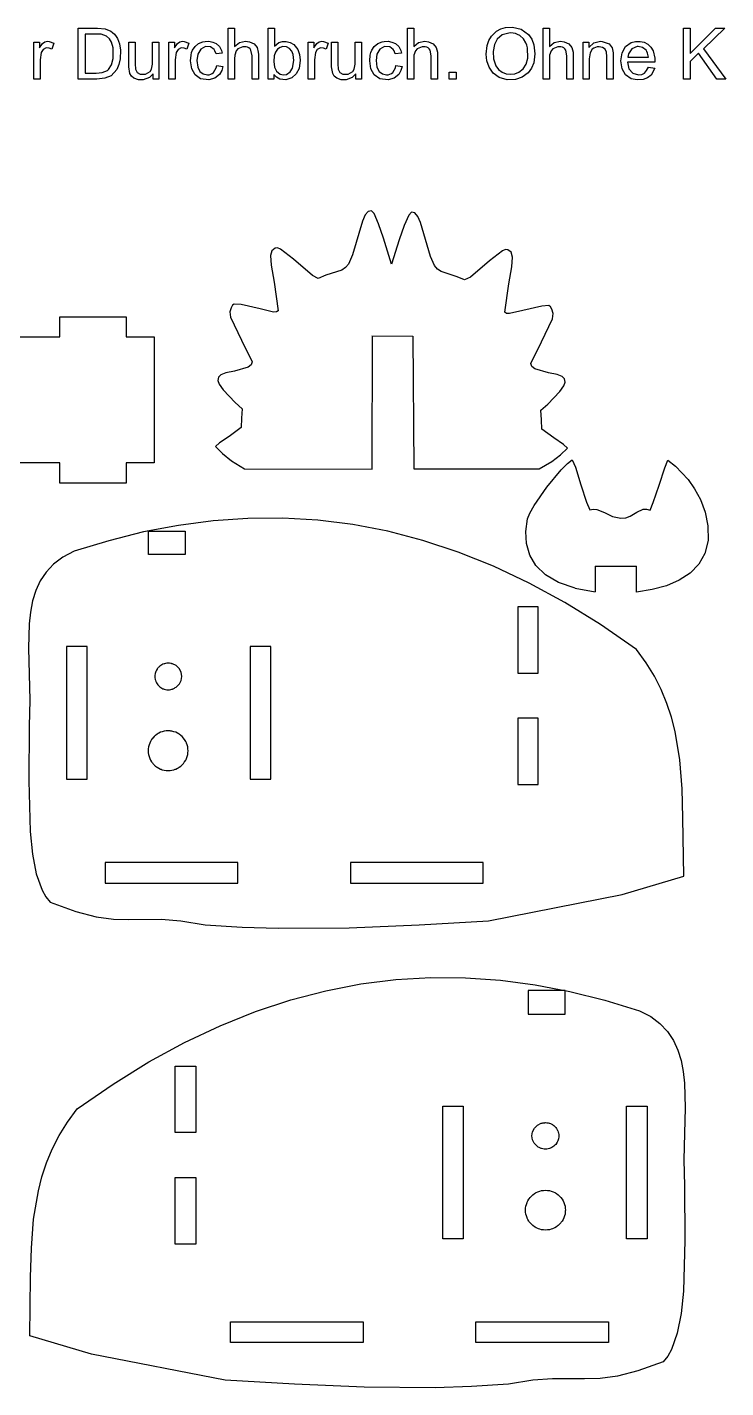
# Model space of a CAD drawing. Extents: x -193 to 193, y -107 to 107.
# Drawn here: x -22.7 to 79.2, y -92.9 to 105.7 of the extents above; entities that cross this region are included whole.
import ezdxf

# ---------------------------------------------------------------- set-up
doc = ezdxf.new("R2010")
doc.units = 0
doc.layers.add('MODELSKETCH_VISIBLE', color=7, linetype='CONTINUOUS')

msp = doc.modelspace()

# ---------------------------------------------------------------- linework, layer by layer
at = {"layer": 'MODELSKETCH_VISIBLE'}
for p, q in [((-15.25, 105.6), (-12.68, 105.6)), ((-15.25, 98.14), (-15.25, 105.6)), ((-12.68, 105.6), (-12.47, 105.59)), ((-12.47, 105.59), (-11.35, 105.49)), ((-11.35, 105.49), (-10.5, 105.13)), ((6.61, 105.6), (7.52, 105.6)), ((6.61, 98.14), (6.61, 105.6)), ((7.52, 105.6), (7.52, 102.92)), ((12.43, 98.14), (12.43, 105.6)), ((12.43, 105.6), (13.35, 105.6)), ((13.35, 105.6), (13.35, 102.93)), ((32.75, 105.6), (33.67, 105.6)), ((32.75, 98.14), (32.75, 105.6)), ((33.67, 105.6), (33.67, 102.92)), ((45.76, 105.14), (46.38, 105.47)), ((46.38, 105.47), (47.05, 105.66)), ((47.05, 105.66), (48.06, 105.72)), ((48.06, 105.72), (49.33, 105.41)), ((49.33, 105.41), (50.4, 104.64)), ((52.54, 105.6), (53.46, 105.6)), ((52.54, 98.14), (52.54, 105.6)), ((53.46, 105.6), (53.46, 102.92)), ((73.03, 105.6), (74.02, 105.6)), ((73.03, 98.14), (73.03, 105.6)), ((74.02, 105.6), (74.02, 101.9)), ((74.02, 101.9), (77.72, 105.6)), ((79.06, 105.6), (75.93, 102.57)), ((77.72, 105.6), (79.06, 105.6)), ((-21.73, 103.54), (-20.91, 103.54)), ((-21.73, 98.14), (-21.73, 103.54)), ((-20.91, 103.54), (-20.91, 102.72)), ((-20.91, 102.72), (-20.46, 103.36)), ((-20.46, 103.36), (-20.13, 103.59)), ((-20.13, 103.59), (-19.74, 103.66)), ((-19.74, 103.66), (-19.5, 103.64)), ((-19.5, 103.64), (-18.8, 103.37)), ((-18.8, 103.37), (-19.11, 102.52)), ((-14.26, 104.71), (-14.26, 99.02)), ((-12.48, 104.71), (-14.26, 104.71)), ((-11.94, 104.68), (-12.48, 104.71)), ((-11.16, 104.43), (-11.94, 104.68)), ((-10.72, 104.04), (-11.16, 104.43)), ((-10.4, 103.55), (-10.72, 104.04)), ((-10.5, 105.13), (-10.26, 104.95)), ((-10.16, 102.72), (-10.4, 103.55)), ((-10.26, 104.95), (-9.98, 104.69)), ((-9.98, 104.69), (-9.75, 104.38)), ((-9.75, 104.38), (-9.54, 104.05)), ((-9.54, 104.05), (-9.38, 103.68)), ((-9.38, 103.68), (-9.25, 103.28)), ((-9.25, 103.28), (-9.11, 102.39)), ((-7.89, 100.19), (-7.89, 103.54)), ((-7.89, 103.54), (-6.97, 103.54)), ((-6.97, 103.54), (-6.97, 100.37)), ((-4.43, 100.64), (-4.43, 103.54)), ((-4.43, 103.54), (-3.51, 103.54)), ((-3.51, 103.54), (-3.51, 98.14)), ((-2.05, 103.54), (-1.22, 103.54)), ((-2.05, 98.14), (-2.05, 103.54)), ((-1.22, 103.54), (-1.22, 102.72)), ((-1.22, 102.72), (-0.78, 103.36)), ((-0.78, 103.36), (-0.45, 103.59)), ((-0.45, 103.59), (-0.05, 103.66)), ((-0.05, 103.66), (0.18, 103.64)), ((0.18, 103.64), (0.89, 103.37)), ((0.89, 103.37), (0.57, 102.52)), ((1.77, 102.92), (2.29, 103.33)), ((2.29, 103.33), (2.91, 103.58)), ((2.91, 103.58), (3.24, 103.64)), ((3.24, 103.64), (3.8, 103.66)), ((3.8, 103.66), (4.36, 103.56)), ((4.36, 103.56), (4.88, 103.32)), ((4.88, 103.32), (5.34, 102.89)), ((7.52, 102.92), (8.25, 103.48)), ((8.25, 103.48), (9.14, 103.66)), ((9.14, 103.66), (9.7, 103.6)), ((9.7, 103.6), (10.39, 103.29)), ((10.39, 103.29), (10.82, 102.77)), ((13.35, 102.93), (14.01, 103.48)), ((14.01, 103.48), (14.53, 103.64)), ((14.53, 103.64), (15.08, 103.65)), ((15.08, 103.65), (15.66, 103.51)), ((15.66, 103.51), (16.18, 103.22)), ((18.26, 103.54), (19.09, 103.54)), ((18.26, 98.14), (18.26, 103.54)), ((19.09, 103.54), (19.09, 102.72)), ((19.09, 102.72), (19.53, 103.36)), ((19.53, 103.36), (19.86, 103.59)), ((19.86, 103.59), (20.26, 103.66)), ((20.26, 103.66), (20.49, 103.64)), ((20.49, 103.64), (21.2, 103.37)), ((21.2, 103.37), (20.88, 102.52)), ((21.69, 100.19), (21.69, 103.54)), ((21.69, 103.54), (22.61, 103.54)), ((22.61, 103.54), (22.61, 100.37)), ((25.15, 100.64), (25.15, 103.54)), ((25.15, 103.54), (26.07, 103.54)), ((26.07, 103.54), (26.07, 98.14)), ((27.91, 102.92), (28.44, 103.33)), ((28.44, 103.33), (29.05, 103.58)), ((29.05, 103.58), (29.38, 103.64)), ((29.38, 103.64), (29.94, 103.66)), ((29.94, 103.66), (30.5, 103.56)), ((30.5, 103.56), (31.02, 103.32)), ((31.02, 103.32), (31.48, 102.89)), ((33.67, 102.92), (34.39, 103.48)), ((34.39, 103.48), (35.28, 103.66)), ((35.28, 103.66), (35.84, 103.6)), ((35.84, 103.6), (36.53, 103.29)), ((36.53, 103.29), (36.96, 102.77)), ((44.37, 103.05), (44.62, 103.78)), ((44.62, 103.78), (45, 104.4)), ((45, 104.4), (45.76, 105.14)), ((45.83, 103.96), (45.44, 103.2)), ((46.6, 104.59), (45.83, 103.96)), ((47.55, 104.87), (46.6, 104.59)), ((47.81, 104.88), (47.55, 104.87)), ((48.17, 104.85), (47.81, 104.88)), ((48.51, 104.78), (48.17, 104.85)), ((48.83, 104.67), (48.51, 104.78)), ((49.14, 104.5), (48.83, 104.67)), ((49.67, 104.04), (49.14, 104.5)), ((50.04, 103.45), (49.67, 104.04)), ((50.17, 103.1), (50.04, 103.45)), ((50.4, 104.64), (50.88, 103.95)), ((50.88, 103.95), (51.19, 103.16)), ((53.46, 102.92), (54.18, 103.48)), ((54.18, 103.48), (55.07, 103.66)), ((55.07, 103.66), (55.63, 103.6)), ((55.63, 103.6), (56.32, 103.29)), ((56.32, 103.29), (56.75, 102.77)), ((58.37, 103.54), (59.2, 103.54)), ((58.37, 98.14), (58.37, 103.54)), ((59.2, 103.54), (59.2, 102.77)), ((59.2, 102.77), (59.93, 103.44)), ((59.93, 103.44), (60.92, 103.66)), ((60.92, 103.66), (61.16, 103.65)), ((61.16, 103.65), (62.17, 103.28)), ((62.17, 103.28), (62.6, 102.71)), ((64.58, 102.88), (65.41, 103.47)), ((65.41, 103.47), (66.03, 103.64)), ((66.03, 103.64), (66.68, 103.65)), ((66.69, 103.65), (67.29, 103.52)), ((67.29, 103.52), (67.84, 103.24)), ((-20.66, 102.03), (-20.82, 100.97)), ((-20.39, 102.47), (-20.66, 102.03)), ((-19.93, 102.71), (-20.39, 102.47)), ((-19.51, 102.68), (-19.93, 102.71)), ((-19.11, 102.52), (-19.51, 102.68)), ((-10.15, 101.14), (-10.16, 102.72)), ((-9.11, 102.39), (-9.14, 101.11)), ((-0.98, 102.03), (-1.13, 100.97)), ((-0.71, 102.47), (-0.98, 102.03)), ((-0.25, 102.71), (-0.71, 102.47)), ((0.18, 102.68), (-0.25, 102.71)), ((0.57, 102.52), (0.18, 102.68)), ((1.12, 100.82), (1.19, 101.64)), ((1.19, 101.64), (1.28, 102.01)), ((1.28, 102.01), (1.41, 102.35)), ((1.41, 102.35), (1.77, 102.92)), ((2.17, 101.77), (2.06, 100.84)), ((2.61, 102.53), (2.17, 101.77)), ((3.28, 102.88), (2.61, 102.53)), ((4.04, 102.84), (3.28, 102.88)), ((4.55, 102.48), (4.04, 102.84)), ((4.67, 102.29), (4.55, 102.48)), ((4.85, 101.82), (4.67, 102.29)), ((5.74, 101.95), (4.85, 101.82)), ((5.34, 102.89), (5.64, 102.34)), ((5.64, 102.34), (5.74, 101.95)), ((7.56, 101.66), (7.52, 101.09)), ((7.76, 102.26), (7.56, 101.66)), ((8.02, 102.55), (7.76, 102.26)), ((8.75, 102.86), (8.02, 102.55)), ((9.21, 102.85), (8.75, 102.86)), ((9.43, 102.8), (9.21, 102.85)), ((9.63, 102.7), (9.43, 102.8)), ((9.8, 102.56), (9.63, 102.7)), ((9.93, 102.38), (9.8, 102.56)), ((10.09, 101.56), (9.93, 102.38)), ((10.09, 98.14), (10.09, 101.56)), ((10.82, 102.77), (10.98, 102.1)), ((10.98, 102.1), (11.01, 101.75)), ((11.01, 101.75), (11.01, 98.14)), ((13.34, 101.55), (13.27, 100.71)), ((13.51, 102.07), (13.34, 101.55)), ((13.82, 102.51), (13.51, 102.07)), ((14.18, 102.77), (13.82, 102.51)), ((14.6, 102.9), (14.18, 102.77)), ((15.1, 102.86), (14.6, 102.9)), ((15.54, 102.63), (15.1, 102.86)), ((15.88, 102.24), (15.54, 102.63)), ((16.08, 101.76), (15.88, 102.24)), ((16.18, 100.84), (16.08, 101.76)), ((16.18, 103.22), (16.76, 102.49)), ((16.76, 102.49), (17.03, 101.73)), ((17.03, 101.73), (17.12, 100.92)), ((19.33, 102.03), (19.18, 100.97)), ((19.6, 102.47), (19.33, 102.03)), ((20.06, 102.71), (19.6, 102.47)), ((20.49, 102.68), (20.06, 102.71)), ((20.88, 102.52), (20.49, 102.68)), ((27.26, 100.82), (27.34, 101.64)), ((27.34, 101.64), (27.43, 102.01)), ((27.43, 102.01), (27.55, 102.35)), ((27.55, 102.35), (27.91, 102.92)), ((28.31, 101.77), (28.2, 100.84)), ((28.75, 102.53), (28.31, 101.77)), ((29.42, 102.88), (28.75, 102.53)), ((30.18, 102.84), (29.42, 102.88)), ((30.69, 102.48), (30.18, 102.84)), ((30.81, 102.29), (30.69, 102.48)), ((30.99, 101.82), (30.81, 102.29)), ((31.88, 101.95), (30.99, 101.82)), ((31.48, 102.89), (31.78, 102.34)), ((31.78, 102.34), (31.88, 101.95)), ((33.71, 101.66), (33.67, 101.09)), ((33.91, 102.26), (33.71, 101.66)), ((34.16, 102.55), (33.91, 102.26)), ((34.9, 102.86), (34.16, 102.55)), ((35.35, 102.85), (34.9, 102.86)), ((35.58, 102.8), (35.35, 102.85)), ((35.77, 102.7), (35.58, 102.8)), ((35.94, 102.56), (35.77, 102.7)), ((36.07, 102.38), (35.94, 102.56)), ((36.23, 101.56), (36.07, 102.38)), ((36.23, 98.14), (36.23, 101.56)), ((36.96, 102.77), (37.12, 102.1)), ((37.12, 102.1), (37.15, 101.56)), ((37.15, 101.56), (37.15, 98.14)), ((44.23, 101.77), (44.37, 103.05)), ((44.34, 100.82), (44.23, 101.77)), ((45.44, 103.2), (45.26, 102.16)), ((45.26, 102.16), (45.3, 101.12)), ((50.27, 102.71), (50.17, 103.1)), ((50.3, 101.18), (50.27, 102.71)), ((51.36, 101.85), (51.18, 100.53)), ((51.19, 103.16), (51.36, 101.85)), ((53.49, 101.66), (53.46, 101.09)), ((53.7, 102.26), (53.49, 101.66)), ((53.95, 102.55), (53.7, 102.26)), ((54.69, 102.86), (53.95, 102.55)), ((55.14, 102.85), (54.69, 102.86)), ((55.37, 102.8), (55.14, 102.85)), ((55.56, 102.7), (55.37, 102.8)), ((55.73, 102.56), (55.56, 102.7)), ((55.86, 102.38), (55.73, 102.56)), ((56.02, 101.56), (55.86, 102.38)), ((56.02, 98.14), (56.02, 101.56)), ((56.75, 102.77), (56.91, 102.1)), ((56.91, 102.1), (56.94, 101.56)), ((56.94, 101.56), (56.94, 98.14)), ((59.4, 101.96), (59.29, 101.09)), ((59.71, 102.5), (59.4, 101.96)), ((59.94, 102.66), (59.71, 102.5)), ((60.18, 102.78), (59.94, 102.66)), ((60.44, 102.85), (60.18, 102.78)), ((60.72, 102.87), (60.44, 102.85)), ((61.22, 102.78), (60.72, 102.87)), ((61.59, 102.51), (61.22, 102.78)), ((61.79, 102.1), (61.59, 102.51)), ((61.85, 101.42), (61.79, 102.1)), ((61.85, 98.14), (61.85, 101.42)), ((62.6, 102.71), (62.75, 102)), ((62.75, 102), (62.76, 101.46)), ((62.76, 101.46), (62.76, 98.14)), ((63.9, 100.79), (64.07, 102)), ((64.07, 102), (64.58, 102.88)), ((64.99, 101.85), (64.9, 101.36)), ((64.9, 101.36), (67.91, 101.36)), ((65.47, 102.57), (64.99, 101.85)), ((66.28, 102.9), (65.47, 102.57)), ((66.43, 102.91), (66.28, 102.9)), ((67.06, 102.78), (66.43, 102.91)), ((67.57, 102.38), (67.06, 102.78)), ((67.7, 102.19), (67.57, 102.38)), ((67.8, 101.95), (67.7, 102.19)), ((67.91, 101.36), (67.8, 101.95)), ((67.84, 103.24), (68.28, 102.82)), ((68.28, 102.82), (68.61, 102.29)), ((68.61, 102.29), (68.87, 101.18)), ((75.24, 101.91), (74.02, 100.72)), ((77.89, 98.14), (75.24, 101.91)), ((75.93, 102.57), (79.19, 98.14)), ((-20.82, 100.97), (-20.82, 98.14)), ((-11.75, 99.1), (-10.98, 99.42)), ((-10.98, 99.42), (-10.85, 99.54)), ((-10.85, 99.54), (-10.41, 100.21)), ((-9.65, 99.54), (-10.47, 98.64)), ((-10.41, 100.21), (-10.15, 101.14)), ((-9.32, 100.3), (-9.65, 99.54)), ((-9.14, 101.11), (-9.32, 100.3)), ((-7.89, 99.92), (-7.89, 100.19)), ((-7.72, 98.97), (-7.89, 99.92)), ((-6.97, 100.37), (-6.92, 99.58)), ((-6.92, 99.58), (-6.68, 99.12)), ((-4.78, 99.26), (-4.58, 99.59)), ((-4.58, 99.59), (-4.44, 100.32)), ((-4.44, 100.32), (-4.43, 100.64)), ((-1.13, 100.97), (-1.13, 98.14)), ((1.29, 99.62), (1.12, 100.82)), ((1.77, 98.77), (1.29, 99.62)), ((2.06, 100.84), (2.17, 99.91)), ((2.17, 99.91), (2.48, 99.26)), ((4.47, 99.1), (4.86, 99.8)), ((4.86, 99.8), (4.93, 100.12)), ((4.93, 100.12), (5.82, 100)), ((5.66, 99.39), (5.35, 98.83)), ((5.82, 100), (5.66, 99.39)), ((7.52, 101.09), (7.52, 98.14)), ((13.27, 100.71), (13.38, 99.88)), ((13.38, 99.88), (13.67, 99.28)), ((15.67, 99.2), (16.01, 99.75)), ((16.01, 99.75), (16.18, 100.84)), ((16.95, 99.69), (16.54, 98.9)), ((17.12, 100.92), (16.95, 99.69)), ((19.18, 100.97), (19.18, 98.14)), ((21.69, 99.92), (21.69, 100.19)), ((21.86, 98.97), (21.69, 99.92)), ((22.61, 100.37), (22.66, 99.58)), ((22.66, 99.58), (22.9, 99.12)), ((24.8, 99.26), (25, 99.59)), ((25, 99.59), (25.14, 100.32)), ((25.14, 100.32), (25.15, 100.64)), ((27.43, 99.62), (27.26, 100.82)), ((27.92, 98.77), (27.43, 99.62)), ((28.2, 100.84), (28.31, 99.91)), ((28.31, 99.91), (28.62, 99.26)), ((30.61, 99.1), (31, 99.8)), ((31, 99.8), (31.07, 100.12)), ((31.07, 100.12), (31.97, 100)), ((31.8, 99.39), (31.49, 98.83)), ((31.97, 100), (31.8, 99.39)), ((33.67, 101.09), (33.67, 98.14)), ((44.66, 99.91), (44.34, 100.82)), ((45.27, 99.03), (44.66, 99.91)), ((45.3, 101.12), (45.66, 100.06)), ((45.66, 100.06), (46.06, 99.55)), ((46.06, 99.55), (46.57, 99.16)), ((49.03, 99.16), (49.64, 99.66)), ((49.64, 99.66), (50.06, 100.32)), ((50.06, 100.32), (50.3, 101.18)), ((50.86, 99.74), (50.35, 99.04)), ((51.18, 100.53), (50.86, 99.74)), ((53.46, 101.09), (53.46, 98.14)), ((59.29, 101.09), (59.29, 98.14)), ((64.07, 99.62), (63.9, 100.79)), ((64.58, 98.76), (64.07, 99.62)), ((68.87, 100.61), (64.85, 100.61)), ((64.85, 100.61), (65.07, 99.66)), ((65.07, 99.66), (65.64, 99)), ((67.34, 99.03), (67.65, 99.38)), ((67.65, 99.38), (67.9, 99.88)), ((67.9, 99.88), (68.85, 99.76)), ((68.85, 99.76), (68.3, 98.73)), ((68.87, 101.18), (68.87, 100.61)), ((74.02, 100.72), (74.02, 98.14)), ((-20.82, 98.14), (-21.73, 98.14)), ((-12.56, 98.14), (-15.25, 98.14)), ((-14.26, 99.02), (-12.67, 99.02)), ((-12.67, 99.02), (-11.75, 99.1)), ((-11.36, 98.27), (-12.56, 98.14)), ((-10.47, 98.64), (-11.36, 98.27)), ((-7.49, 98.58), (-7.72, 98.97)), ((-7.13, 98.3), (-7.49, 98.58)), ((-6.48, 98.06), (-7.13, 98.3)), ((-6.68, 99.12), (-6.24, 98.86)), ((-5.78, 98.03), (-6.48, 98.06)), ((-6.24, 98.86), (-5.45, 98.86)), ((-4.87, 98.37), (-5.78, 98.03)), ((-5.45, 98.86), (-4.78, 99.26)), ((-4.33, 98.93), (-4.87, 98.37)), ((-4.33, 98.14), (-4.33, 98.93)), ((-3.51, 98.14), (-4.33, 98.14)), ((-1.13, 98.14), (-2.05, 98.14)), ((2.58, 98.2), (1.77, 98.77)), ((2.48, 99.26), (2.97, 98.89)), ((3.79, 98.02), (2.58, 98.2)), ((2.97, 98.89), (3.57, 98.77)), ((3.57, 98.77), (3.83, 98.79)), ((4.66, 98.26), (3.79, 98.02)), ((3.83, 98.79), (4.06, 98.85)), ((4.06, 98.85), (4.28, 98.96)), ((4.28, 98.96), (4.47, 99.1)), ((5.35, 98.83), (4.66, 98.26)), ((7.52, 98.14), (6.61, 98.14)), ((11.01, 98.14), (10.09, 98.14)), ((13.28, 98.14), (12.43, 98.14)), ((13.65, 98.41), (13.28, 98.82)), ((13.28, 98.82), (13.28, 98.14)), ((14.13, 98.13), (13.65, 98.41)), ((13.67, 99.28), (14.2, 98.87)), ((15.02, 98.03), (14.13, 98.13)), ((14.2, 98.87), (14.67, 98.77)), ((14.67, 98.77), (15.14, 98.84)), ((15.88, 98.31), (15.02, 98.03)), ((15.14, 98.84), (15.67, 99.2)), ((16.54, 98.9), (15.88, 98.31)), ((19.18, 98.14), (18.26, 98.14)), ((22.09, 98.58), (21.86, 98.97)), ((22.45, 98.3), (22.09, 98.58)), ((23.1, 98.06), (22.45, 98.3)), ((22.9, 99.12), (23.34, 98.86)), ((23.8, 98.03), (23.1, 98.06)), ((23.34, 98.86), (24.13, 98.86)), ((24.71, 98.37), (23.8, 98.03)), ((24.13, 98.86), (24.8, 99.26)), ((25.25, 98.93), (24.71, 98.37)), ((25.25, 98.14), (25.25, 98.93)), ((26.07, 98.14), (25.25, 98.14)), ((28.72, 98.2), (27.92, 98.77)), ((28.62, 99.26), (29.11, 98.89)), ((29.94, 98.02), (28.72, 98.2)), ((29.11, 98.89), (29.71, 98.77)), ((29.71, 98.77), (29.97, 98.79)), ((30.8, 98.26), (29.94, 98.02)), ((29.97, 98.79), (30.21, 98.85)), ((30.21, 98.85), (30.42, 98.96)), ((30.42, 98.96), (30.61, 99.1)), ((31.49, 98.83), (30.8, 98.26)), ((33.67, 98.14), (32.75, 98.14)), ((37.15, 98.14), (36.23, 98.14)), ((38.84, 99.18), (39.89, 99.18)), ((38.84, 98.14), (38.84, 99.18)), ((39.89, 98.14), (38.84, 98.14)), ((39.89, 99.18), (39.89, 98.14)), ((46.13, 98.4), (45.27, 99.03)), ((47.29, 98.04), (46.13, 98.4)), ((46.57, 99.16), (47.16, 98.93)), ((47.16, 98.93), (47.79, 98.85)), ((48.51, 98.08), (47.29, 98.04)), ((47.79, 98.85), (48.43, 98.93)), ((48.43, 98.93), (49.03, 99.16)), ((49.5, 98.42), (48.51, 98.08)), ((50.35, 99.04), (49.5, 98.42)), ((53.46, 98.14), (52.54, 98.14)), ((56.94, 98.14), (56.02, 98.14)), ((59.29, 98.14), (58.37, 98.14)), ((62.76, 98.14), (61.85, 98.14)), ((65.41, 98.2), (64.58, 98.76)), ((66.26, 98.02), (65.41, 98.2)), ((65.64, 99), (66.48, 98.77)), ((67.13, 98.08), (66.26, 98.02)), ((66.48, 98.77), (66.95, 98.84)), ((66.95, 98.84), (67.34, 99.03)), ((67.76, 98.31), (67.13, 98.08)), ((68.3, 98.73), (67.76, 98.31)), ((74.02, 98.14), (73.03, 98.14)), ((79.19, 98.14), (77.89, 98.14)), ((26.57, 78.31), (26.19, 77.43)), ((27.02, 78.84), (26.57, 78.31)), ((27.5, 78.94), (27.02, 78.84)), ((27.92, 78.52), (27.5, 78.94)), ((28.56, 77.02), (27.92, 78.52)), ((32.94, 78.29), (32.3, 76.79)), ((33.36, 78.71), (32.94, 78.29)), ((33.84, 78.61), (33.36, 78.71)), ((34.29, 78.08), (33.84, 78.61)), ((34.67, 77.2), (34.29, 78.08)), ((26.19, 77.43), (24.73, 72.5)), ((29.29, 74.91), (28.56, 77.02)), ((32.3, 76.79), (31.57, 74.7)), ((36.13, 72.26), (34.67, 77.2)), ((13.79, 73.52), (13.47, 73.47)), ((14.25, 73.33), (13.79, 73.52)), ((30.43, 71.13), (29.29, 74.91)), ((31.57, 74.7), (30.43, 71.13)), ((12.96, 73.1), (12.77, 72.4)), ((12.77, 72.4), (12.89, 70.98)), ((13.47, 73.47), (12.96, 73.1)), ((16.14, 71.87), (14.25, 73.33)), ((18.91, 69.48), (16.14, 71.87)), ((24.73, 72.5), (24.14, 71.15)), ((36.72, 70.92), (36.13, 72.26)), ((44.72, 71.64), (41.95, 69.24)), ((46.61, 73.1), (44.72, 71.64)), ((47.07, 73.29), (46.61, 73.1)), ((47.39, 73.24), (47.07, 73.29)), ((47.9, 72.87), (47.39, 73.24)), ((48.09, 72.16), (47.9, 72.87)), ((47.97, 70.75), (48.09, 72.16)), ((12.89, 70.98), (13.3, 68.49)), ((20.85, 69.52), (19.76, 69.06)), ((23.2, 70.28), (20.85, 69.52)), ((23.73, 70.65), (23.2, 70.28)), ((24.14, 71.15), (23.73, 70.65)), ((37.13, 70.41), (36.72, 70.92)), ((37.66, 70.05), (37.13, 70.41)), ((40.01, 69.29), (37.66, 70.05)), ((47.56, 68.26), (47.97, 70.75)), ((13.3, 68.49), (13.88, 64.34)), ((19.76, 69.06), (18.91, 69.48)), ((41.1, 68.83), (40.01, 69.29)), ((41.95, 69.24), (41.1, 68.83)), ((46.98, 64.11), (47.56, 68.26)), ((7.04, 64.78), (6.84, 64.16)), ((6.84, 64.16), (6.95, 63.38)), ((7.24, 65.14), (7.04, 64.78)), ((7.47, 65.31), (7.24, 65.14)), ((8.49, 65.26), (7.47, 65.31)), ((11.29, 64.6), (8.49, 65.26)), ((13.21, 64.14), (11.29, 64.6)), ((13.67, 64.16), (13.21, 64.14)), ((13.88, 64.34), (13.67, 64.16)), ((47.19, 63.93), (46.98, 64.11)), ((47.65, 63.91), (47.19, 63.93)), ((49.57, 64.37), (47.65, 63.91)), ((52.37, 65.02), (49.57, 64.37)), ((53.39, 65.08), (52.37, 65.02)), ((53.62, 64.9), (53.39, 65.08)), ((53.82, 64.55), (53.62, 64.9)), ((54.02, 63.92), (53.82, 64.55)), ((53.91, 63.14), (54.02, 63.92)), ((-17.95, 63.46), (-8.27, 63.46)), ((-17.95, 60.51), (-17.95, 63.46)), ((-8.27, 63.46), (-8.27, 60.51)), ((6.95, 63.38), (8.54, 60.02)), ((52.32, 59.79), (53.91, 63.14)), ((-24.53, 60.51), (-17.95, 60.51)), ((-8.27, 60.51), (-4.2, 60.51)), ((-4.2, 60.51), (-4.2, 42.12)), ((8.54, 60.02), (10.09, 56.87)), ((27.56, 60.67), (33.56, 60.62)), ((27.63, 41.22), (27.65, 60.67)), ((33.56, 60.62), (33.67, 41.28)), ((50.77, 56.64), (52.32, 59.79)), ((9.54, 56.09), (7.51, 55.53)), ((9.96, 56.44), (9.54, 56.09)), ((10.09, 56.87), (9.96, 56.44)), ((50.9, 56.2), (50.77, 56.64)), ((51.32, 55.86), (50.9, 56.2)), ((53.35, 55.29), (51.32, 55.86)), ((5.18, 54.63), (5.09, 54.13)), ((5.09, 54.13), (5.31, 53.6)), ((5.54, 54.99), (5.18, 54.63)), ((6.27, 55.26), (5.54, 54.99)), ((7.51, 55.53), (6.27, 55.26)), ((54.59, 55.03), (53.35, 55.29)), ((55.32, 54.75), (54.59, 55.03)), ((55.68, 54.4), (55.32, 54.75)), ((55.55, 53.37), (55.77, 53.9)), ((55.77, 53.9), (55.68, 54.4)), ((5.31, 53.6), (5.89, 52.79)), ((5.89, 52.79), (7.65, 50.92)), ((53.22, 50.69), (54.97, 52.55)), ((54.97, 52.55), (55.55, 53.37)), ((7.65, 50.92), (8.63, 50.04)), ((8.63, 50.04), (8.57, 48.66)), ((52.23, 49.81), (53.22, 50.69)), ((52.29, 48.43), (52.23, 49.81)), ((8.57, 48.66), (8.52, 47.28)), ((52.34, 47.05), (52.29, 48.43)), ((6.75, 46), (5.35, 45.05)), ((8.52, 47.28), (6.75, 46)), ((54.11, 45.77), (52.34, 47.05)), ((55.51, 44.82), (54.11, 45.77)), ((5.35, 45.05), (4.76, 44.52)), ((4.76, 44.52), (5.76, 43.49)), ((55.11, 43.29), (56.1, 44.29)), ((56.1, 44.29), (55.51, 44.82)), ((-17.95, 42.12), (-24.53, 42.12)), ((-17.95, 39.17), (-17.95, 42.12)), ((-8.27, 42.12), (-8.27, 39.17)), ((-4.2, 42.12), (-8.27, 42.12)), ((5.76, 43.49), (7.07, 42.45)), ((7.07, 42.45), (8.99, 41.26)), ((51.95, 41.26), (53.83, 42.33)), ((53.83, 42.33), (55.11, 43.29)), ((55.17, 41.11), (56.09, 42.04)), ((56.09, 42.04), (56.81, 42.59)), ((56.81, 42.59), (57.27, 41.49)), ((70.31, 41.42), (70.76, 42.53)), ((70.76, 42.53), (71.88, 41.65)), ((8.99, 41.26), (27.63, 41.22)), ((33.67, 41.28), (51.95, 41.26)), ((53.09, 38.59), (55.17, 41.11)), ((57.27, 41.49), (58.07, 38.94)), ((69.46, 38.88), (70.31, 41.42)), ((71.88, 41.65), (73.7, 39.69)), ((-8.27, 39.17), (-17.95, 39.17)), ((51.23, 35.92), (53.09, 38.59)), ((58.07, 38.94), (58.88, 36.38)), ((68.61, 36.34), (69.46, 38.88)), ((73.7, 39.69), (74.65, 38.34)), ((74.65, 38.34), (75.51, 36.76)), ((50.6, 34.8), (51.23, 35.92)), ((58.88, 36.38), (59.35, 35.26)), ((68.15, 35.23), (68.61, 36.34)), ((75.51, 36.76), (76.19, 34.95)), ((9.5, 34.03), (4.43, 33.67)), ((14.59, 34.06), (9.5, 34.03)), ((19.68, 33.76), (14.59, 34.06)), ((24.78, 33.13), (19.68, 33.76)), ((50.03, 32.13), (50.27, 33.97)), ((50.27, 33.97), (50.6, 34.8)), ((59.35, 35.26), (59.85, 35.38)), ((59.85, 35.38), (60.37, 35.33)), ((60.37, 35.33), (61.49, 34.88)), ((61.49, 34.88), (62.68, 34.32)), ((62.68, 34.32), (63.9, 34.05)), ((63.9, 34.05), (64.62, 34.13)), ((64.62, 34.13), (65.24, 34.34)), ((65.24, 34.34), (66.23, 34.92)), ((66.23, 34.92), (67.13, 35.36)), ((67.13, 35.36), (67.61, 35.39)), ((67.61, 35.39), (68.15, 35.23)), ((76.19, 34.95), (76.6, 32.94)), ((-5.72, 32.04), (-10.79, 30.77)), ((-0.65, 33.01), (-5.72, 32.04)), ((-5.02, 28.74), (-5.02, 32.18)), ((-5.02, 32.18), (0.35, 32.18)), ((4.43, 33.67), (-0.65, 33.01)), ((0.35, 32.18), (0.35, 28.74)), ((29.89, 32.15), (24.78, 33.13)), ((35.01, 30.81), (29.89, 32.15)), ((50.12, 30.35), (50.03, 32.13)), ((76.6, 32.94), (76.6, 32.94)), ((76.6, 32.94), (76.62, 30.78)), ((-10.79, 30.77), (-15.86, 29.22)), ((40.16, 29.11), (35.01, 30.81)), ((50.6, 28.67), (50.12, 30.35)), ((76.62, 30.78), (76.16, 28.91)), ((-17.5, 28.37), (-18.86, 27.36)), ((-15.86, 29.22), (-17.5, 28.37)), ((0.35, 28.74), (-5.02, 28.74)), ((45.32, 27.04), (40.16, 29.11)), ((51.51, 27.14), (50.6, 28.67)), ((76.16, 28.91), (75.27, 27.33)), ((-19.95, 26.2), (-20.81, 24.9)), ((-18.86, 27.36), (-19.95, 26.2)), ((50.5, 24.59), (45.32, 27.04)), ((52.88, 25.8), (51.51, 27.14)), ((60.16, 27.04), (66.16, 27.05)), ((60.16, 27.04), (60.16, 23.32)), ((66.19, 23.28), (66.16, 27.05)), ((74, 26.03), (72.4, 24.99)), ((75.27, 27.33), (74, 26.03)), ((-20.81, 24.9), (-21.46, 23.49)), ((55.7, 21.76), (50.5, 24.59)), ((54.77, 24.68), (52.88, 25.8)), ((57.22, 23.83), (54.77, 24.68)), ((57.22, 23.83), (60.16, 23.32)), ((70.54, 24.19), (68.45, 23.63)), ((72.4, 24.99), (70.54, 24.19)), ((-21.93, 21.97), (-22.25, 20.35)), ((-21.46, 23.49), (-21.93, 21.97)), ((68.45, 23.63), (66.19, 23.28)), ((-22.25, 20.35), (-22.43, 18.65)), ((48.84, 21.12), (48.84, 11.43)), ((51.84, 21.12), (48.84, 21.12)), ((51.84, 11.43), (51.84, 21.12)), ((60.93, 18.52), (55.7, 21.76)), ((-22.43, 18.65), (-22.52, 15.06)), ((66.18, 14.88), (60.93, 18.52)), ((-22.52, 15.06), (-22.41, 11.29)), ((-16.96, 15.31), (-16.96, -4.05)), ((-13.96, 15.31), (-16.96, 15.31)), ((-13.96, -4.05), (-13.96, 15.31)), ((9.84, 15.31), (9.84, 9.03)), ((12.84, 15.31), (9.84, 15.31)), ((12.84, -4.05), (12.84, 15.31)), ((67.59, 12.96), (66.18, 14.88)), ((-3.77, 12.03), (-3.86, 11.87)), ((-3.75, 12.05), (-3.77, 12.03)), ((-3.65, 12.18), (-3.75, 12.05)), ((-3.6, 12.24), (-3.65, 12.18)), ((-3.52, 12.32), (-3.6, 12.24)), ((-3.38, 12.45), (-3.52, 12.32)), ((-3.23, 12.56), (-3.38, 12.45)), ((-3.17, 12.6), (-3.23, 12.56)), ((-3.07, 12.66), (-3.17, 12.6)), ((-2.9, 12.74), (-3.07, 12.66)), ((-2.72, 12.81), (-2.9, 12.74)), ((-2.67, 12.82), (-2.72, 12.81)), ((-2.53, 12.85), (-2.67, 12.82)), ((-2.34, 12.88), (-2.53, 12.85)), ((-2.15, 12.89), (-2.34, 12.88)), ((-2.14, 12.89), (-2.15, 12.89)), ((-2.11, 12.9), (-2.14, 12.89)), ((-2.14, 12.89), (-2.14, 12.89)), ((-2.07, 12.89), (-2.11, 12.9)), ((-2.04, 12.88), (-2.07, 12.89)), ((-1.96, 12.88), (-2.04, 12.88)), ((-1.78, 12.85), (-1.96, 12.88)), ((-1.77, 12.85), (-1.78, 12.85)), ((-1.67, 12.83), (-1.77, 12.85)), ((-1.63, 12.82), (-1.67, 12.83)), ((-1.55, 12.81), (-1.63, 12.82)), ((-1.51, 12.8), (-1.55, 12.81)), ((-0.97, 12.53), (-1.51, 12.8)), ((-0.54, 12.1), (-0.97, 12.53)), ((-0.26, 11.56), (-0.54, 12.1)), ((68.79, 11.01), (67.59, 12.96)), ((-22.41, 11.29), (-22.31, 7.47)), ((-4.08, 11.14), (-4.09, 10.95)), ((-4.09, 10.95), (-4.08, 10.76)), ((-4.05, 11.33), (-4.08, 11.14)), ((-4.08, 10.76), (-4.05, 10.57)), ((-4.04, 11.38), (-4.05, 11.33)), ((-4.05, 10.57), (-4.04, 10.52)), ((-4.01, 11.51), (-4.04, 11.38)), ((-4.04, 10.52), (-4.01, 10.39)), ((-3.94, 11.69), (-4.01, 11.51)), ((-4.01, 10.39), (-3.94, 10.21)), ((-3.91, 11.76), (-3.94, 11.69)), ((-3.94, 10.21), (-3.86, 10.04)), ((-3.86, 11.87), (-3.91, 11.76)), ((-3.86, 10.04), (-3.77, 9.88)), ((-0.51, 9.87), (-0.26, 10.36)), ((-0.17, 10.96), (-0.26, 11.56)), ((-0.26, 10.36), (-0.17, 10.96)), ((48.84, 11.43), (51.84, 11.43)), ((69.79, 9.03), (68.79, 11.01)), ((-3.77, 9.88), (-3.76, 9.87)), ((-3.76, 9.87), (-3.75, 9.86)), ((-3.75, 9.86), (-3.65, 9.72)), ((-3.65, 9.72), (-3.52, 9.58)), ((-3.52, 9.58), (-3.41, 9.48)), ((-3.41, 9.48), (-3.38, 9.45)), ((-3.38, 9.45), (-3.23, 9.34)), ((-3.23, 9.34), (-3.07, 9.24)), ((-3.07, 9.24), (-2.9, 9.16)), ((-2.9, 9.16), (-2.83, 9.14)), ((-2.83, 9.14), (-2.72, 9.1)), ((-2.72, 9.1), (-2.53, 9.05)), ((-2.53, 9.05), (-2.35, 9.02)), ((-2.35, 9.02), (-2.34, 9.02)), ((-2.34, 9.02), (-2.15, 9.01)), ((-2.15, 9.01), (-1.96, 9.02)), ((-1.96, 9.02), (-1.78, 9.05)), ((-1.96, 9.02), (-1.96, 9.02)), ((-1.78, 9.05), (-1.77, 9.05)), ((-1.77, 9.05), (-1.59, 9.1)), ((-1.59, 9.1), (-1.55, 9.11)), ((-1.55, 9.11), (-1.51, 9.12)), ((-1.51, 9.12), (-1.45, 9.15)), ((-1.51, 9.12), (-1.51, 9.12)), ((-1.51, 9.12), (-1.51, 9.12)), ((-1.45, 9.15), (-1.41, 9.16)), ((-1.41, 9.16), (-1.24, 9.24)), ((-1.24, 9.24), (-1.11, 9.32)), ((-1.11, 9.32), (-0.97, 9.39)), ((-0.97, 9.39), (-0.54, 9.82)), ((-0.54, 9.82), (-0.51, 9.87)), ((9.84, 9.03), (9.84, -2.6)), ((70.62, 7.03), (69.79, 9.03)), ((-22.31, 7.47), (-22.44, 3.68)), ((71.29, 4.99), (70.62, 7.03)), ((48.84, 4.86), (48.84, -4.82)), ((51.84, 4.86), (48.84, 4.86)), ((51.84, -4.82), (51.84, 4.86)), ((71.81, 2.94), (71.29, 4.99)), ((-22.44, 3.68), (-22.46, -4.27)), ((-4.21, 2.17), (-4.4, 1.96)), ((-4.04, 2.32), (-4.21, 2.17)), ((-4, 2.36), (-4.04, 2.32)), ((-3.77, 2.53), (-4, 2.36)), ((-3.75, 2.54), (-3.77, 2.53)), ((-3.6, 2.63), (-3.75, 2.54)), ((-3.52, 2.68), (-3.6, 2.63)), ((-3.27, 2.8), (-3.52, 2.68)), ((-3, 2.89), (-3.27, 2.8)), ((-2.72, 2.96), (-3, 2.89)), ((-2.44, 3), (-2.72, 2.96)), ((-2.15, 3.02), (-2.44, 3)), ((-1.87, 3), (-2.15, 3.02)), ((-1.77, 2.99), (-1.87, 3)), ((-1.59, 2.96), (-1.77, 2.99)), ((-1.31, 2.89), (-1.59, 2.96)), ((-1.04, 2.8), (-1.31, 2.89)), ((-0.78, 2.68), (-1.04, 2.8)), ((-0.71, 2.63), (-0.78, 2.68)), ((-0.54, 2.53), (-0.71, 2.63)), ((-0.31, 2.36), (-0.54, 2.53)), ((-0.1, 2.17), (-0.31, 2.36)), ((0.09, 1.96), (-0.1, 2.17)), ((72.51, -1.21), (71.81, 2.94)), ((-5.05, 0.4), (-5.06, 0.11)), ((-5.06, 0.11), (-5.05, -0.04)), ((-5, 0.68), (-5.05, 0.4)), ((-4.93, 0.96), (-5, 0.68)), ((-4.84, 1.22), (-4.93, 0.96)), ((-4.72, 1.48), (-4.84, 1.22)), ((-4.57, 1.73), (-4.72, 1.48)), ((-4.72, 1.48), (-4.72, 1.48)), ((-4.41, 1.94), (-4.57, 1.73)), ((-4.4, 1.96), (-4.41, 1.94)), ((0.1, 1.94), (0.09, 1.96)), ((0.21, 1.8), (0.1, 1.94)), ((0.23, 1.77), (0.21, 1.8)), ((0.26, 1.73), (0.23, 1.77)), ((0.41, 1.48), (0.26, 1.73)), ((0.51, 1.27), (0.41, 1.48)), ((0.53, 1.22), (0.51, 1.27)), ((0.63, 0.96), (0.53, 1.22)), ((0.7, 0.68), (0.63, 0.96)), ((0.74, 0.4), (0.7, 0.68)), ((0.75, 0.11), (0.74, 0.4)), ((0.74, -0.17), (0.75, 0.11)), ((-5.05, -0.04), (-5.05, -0.17)), ((-5.05, -0.17), (-5, -0.45)), ((-5, -0.45), (-4.93, -0.73)), ((-4.93, -0.73), (-4.84, -1)), ((-4.84, -1), (-4.72, -1.25)), ((-4.72, -1.25), (-4.72, -1.26)), ((-4.72, -1.26), (-4.57, -1.5)), ((-4.57, -1.5), (-4.45, -1.66)), ((-4.45, -1.66), (-4.4, -1.73)), ((-4.4, -1.73), (-4.21, -1.94)), ((-4.21, -1.94), (-4.12, -2.02)), ((-0.19, -2.02), (-0.1, -1.94)), ((-0.1, -1.94), (0.04, -1.79)), ((0.04, -1.79), (0.09, -1.73)), ((0.09, -1.73), (0.21, -1.57)), ((0.21, -1.57), (0.26, -1.5)), ((0.26, -1.5), (0.41, -1.26)), ((0.41, -1.26), (0.51, -1.05)), ((0.51, -1.05), (0.53, -1)), ((0.53, -1), (0.63, -0.73)), ((0.63, -0.73), (0.7, -0.45)), ((0.7, -0.45), (0.74, -0.17)), ((72.84, -5.43), (72.51, -1.21)), ((-4.12, -2.02), (-4.04, -2.09)), ((-4.04, -2.09), (-4, -2.13)), ((-4, -2.13), (-3.85, -2.24)), ((-3.85, -2.24), (-3.77, -2.3)), ((-3.77, -2.3), (-3.75, -2.31)), ((-3.75, -2.31), (-3.52, -2.45)), ((-3.52, -2.45), (-3.27, -2.57)), ((-3.27, -2.57), (-3.19, -2.6)), ((-3.19, -2.6), (-3, -2.67)), ((-3, -2.67), (-2.72, -2.74)), ((-2.72, -2.74), (-2.44, -2.78)), ((-2.44, -2.78), (-2.15, -2.79)), ((-2.15, -2.79), (-1.87, -2.78)), ((-1.87, -2.78), (-1.59, -2.74)), ((-1.59, -2.74), (-1.31, -2.67)), ((-1.31, -2.67), (-1.11, -2.6)), ((-1.11, -2.6), (-1.04, -2.57)), ((-1.04, -2.57), (-0.78, -2.45)), ((-0.78, -2.45), (-0.65, -2.37)), ((-0.65, -2.37), (-0.54, -2.3)), ((-0.54, -2.3), (-0.31, -2.13)), ((-0.31, -2.13), (-0.19, -2.02)), ((9.84, -2.6), (9.84, -2.79)), ((9.84, -2.79), (9.84, -4.05)), ((-22.46, -4.27), (-22.27, -11.69)), ((-16.96, -4.05), (-13.96, -4.05)), ((9.84, -4.05), (12.84, -4.05)), ((48.84, -4.82), (51.84, -4.82)), ((72.95, -9.68), (72.84, -5.43)), ((73.06, -18.21), (72.95, -9.68)), ((-22.27, -11.69), (-21.94, -14.97)), ((-21.94, -14.97), (-21.38, -17.85)), ((-21.38, -17.85), (-20.53, -20.22)), ((-11.35, -16.21), (-11.35, -19.21)), ((8.01, -16.21), (-11.35, -16.21)), ((8.01, -19.21), (8.01, -16.21)), ((24.46, -16.21), (24.46, -19.21)), ((43.82, -16.21), (24.46, -16.21)), ((43.82, -19.21), (43.82, -16.21)), ((-11.35, -19.21), (8.01, -19.21)), ((24.46, -19.21), (43.82, -19.21)), ((64.08, -20.88), (73.06, -18.21)), ((-20.53, -20.22), (-19.98, -21.2)), ((-19.98, -21.2), (-19.34, -22.01)), ((44.57, -24.71), (64.08, -20.88)), ((-19.34, -22.01), (-15.63, -23.35)), ((-15.63, -23.35), (-12.64, -24.11)), ((-12.64, -24.11), (-10.12, -24.45)), ((-10.12, -24.45), (-7.86, -24.52)), ((-7.86, -24.52), (-3.18, -24.49)), ((-3.18, -24.49), (-0.29, -24.7)), ((-0.29, -24.7), (3.26, -25.28)), ((3.26, -25.28), (8.64, -25.64)), ((8.64, -25.64), (13.92, -25.81)), ((13.92, -25.81), (24.28, -25.73)), ((24.28, -25.73), (34.45, -25.28)), ((34.45, -25.28), (44.57, -24.71)), ((25.97, -33.93), (31.07, -33.3)), ((31.07, -33.3), (36.16, -33)), ((36.16, -33), (41.24, -33.03)), ((41.24, -33.03), (46.32, -33.39)), ((46.32, -33.39), (51.39, -34.05)), ((15.73, -36.25), (20.85, -34.91)), ((20.85, -34.91), (25.97, -33.93)), ((55.77, -34.88), (50.39, -34.88)), ((50.39, -34.88), (50.39, -38.32)), ((51.39, -34.05), (56.46, -35.02)), ((55.77, -38.32), (55.77, -34.88)), ((56.46, -35.02), (61.53, -36.29)), ((10.58, -37.95), (15.73, -36.25)), ((61.53, -36.29), (66.6, -37.84)), ((5.42, -40.02), (10.58, -37.95)), ((50.39, -38.32), (55.77, -38.32)), ((66.6, -37.84), (68.24, -38.69)), ((68.24, -38.69), (69.6, -39.71)), ((69.6, -39.71), (70.69, -40.87)), ((0.24, -42.47), (5.42, -40.02)), ((70.69, -40.87), (71.55, -42.16)), ((-4.96, -45.31), (0.24, -42.47)), ((71.55, -42.16), (72.2, -43.57)), ((72.2, -43.57), (72.67, -45.1)), ((-10.19, -48.54), (-4.96, -45.31)), ((72.67, -45.1), (72.99, -46.71)), ((-1.1, -55.63), (-1.1, -45.95)), ((-1.1, -45.95), (1.9, -45.95)), ((1.9, -45.95), (1.9, -55.63)), ((72.99, -46.71), (73.17, -48.41)), ((-15.44, -52.18), (-10.19, -48.54)), ((73.17, -48.41), (73.26, -52.01)), ((-16.85, -54.1), (-15.44, -52.18)), ((37.9, -71.11), (37.9, -51.75)), ((37.9, -51.75), (40.9, -51.75)), ((40.9, -51.75), (40.9, -58.04)), ((64.71, -71.11), (64.71, -51.75)), ((64.71, -51.75), (67.71, -51.75)), ((67.71, -51.75), (67.71, -71.11)), ((73.26, -52.01), (73.15, -55.77)), ((-18.05, -56.05), (-16.85, -54.1)), ((50.91, -56.1), (51.01, -55.5)), ((51.01, -55.5), (51.28, -54.96)), ((51.28, -54.96), (51.71, -54.54)), ((51.71, -54.54), (52.25, -54.26)), ((52.25, -54.26), (52.29, -54.25)), ((52.29, -54.25), (52.37, -54.24)), ((52.37, -54.24), (52.41, -54.24)), ((52.41, -54.24), (52.51, -54.21)), ((52.51, -54.21), (52.52, -54.21)), ((52.52, -54.21), (52.71, -54.18)), ((52.71, -54.18), (52.78, -54.18)), ((52.78, -54.18), (52.82, -54.17)), ((52.82, -54.17), (52.85, -54.17)), ((52.85, -54.17), (52.88, -54.17)), ((52.88, -54.17), (52.9, -54.17)), ((52.88, -54.17), (52.88, -54.17)), ((52.9, -54.17), (53.09, -54.18)), ((53.09, -54.18), (53.27, -54.21)), ((53.27, -54.21), (53.41, -54.24)), ((53.41, -54.24), (53.46, -54.26)), ((53.46, -54.26), (53.64, -54.32)), ((53.64, -54.32), (53.81, -54.4)), ((53.81, -54.4), (53.91, -54.46)), ((53.91, -54.46), (53.97, -54.5)), ((53.97, -54.5), (54.12, -54.61)), ((54.12, -54.61), (54.27, -54.74)), ((54.27, -54.74), (54.34, -54.82)), ((54.34, -54.82), (54.39, -54.88)), ((54.39, -54.88), (54.49, -55.02)), ((54.49, -55.02), (54.51, -55.03)), ((54.51, -55.03), (54.6, -55.2)), ((54.6, -55.2), (54.66, -55.31)), ((54.66, -55.31), (54.69, -55.37)), ((54.69, -55.37), (54.75, -55.55)), ((54.75, -55.55), (54.78, -55.68)), ((-19.05, -58.03), (-18.05, -56.05)), ((1.9, -55.63), (-1.1, -55.63)), ((51.01, -56.7), (50.91, -56.1)), ((51.25, -57.19), (51.01, -56.7)), ((51.28, -57.24), (51.25, -57.19)), ((51.71, -57.67), (51.28, -57.24)), ((54.15, -57.58), (54.12, -57.61)), ((54.27, -57.48), (54.15, -57.58)), ((54.39, -57.34), (54.27, -57.48)), ((54.49, -57.2), (54.39, -57.34)), ((54.5, -57.19), (54.49, -57.2)), ((54.51, -57.19), (54.5, -57.19)), ((54.6, -57.02), (54.51, -57.19)), ((54.69, -56.85), (54.6, -57.02)), ((54.75, -56.67), (54.69, -56.85)), ((54.78, -56.54), (54.75, -56.67)), ((54.78, -55.68), (54.8, -55.73)), ((54.8, -56.49), (54.78, -56.54)), ((54.8, -55.73), (54.82, -55.92)), ((54.82, -56.3), (54.8, -56.49)), ((54.82, -55.92), (54.83, -56.11)), ((54.83, -56.11), (54.82, -56.3)), ((73.15, -55.77), (73.06, -59.6)), ((-19.88, -60.04), (-19.05, -58.03)), ((40.9, -58.04), (40.9, -69.66)), ((51.85, -57.74), (51.71, -57.67)), ((51.98, -57.82), (51.85, -57.74)), ((52.15, -57.9), (51.98, -57.82)), ((52.19, -57.91), (52.15, -57.9)), ((52.25, -57.94), (52.19, -57.91)), ((52.25, -57.94), (52.25, -57.94)), ((52.25, -57.94), (52.25, -57.94)), ((52.29, -57.95), (52.25, -57.94)), ((52.33, -57.96), (52.29, -57.95)), ((52.51, -58.01), (52.33, -57.96)), ((52.52, -58.01), (52.51, -58.01)), ((52.7, -58.04), (52.52, -58.01)), ((52.71, -58.04), (52.7, -58.04)), ((52.9, -58.05), (52.71, -58.04)), ((53.09, -58.04), (52.9, -58.05)), ((53.27, -58.01), (53.09, -58.04)), ((53.09, -58.04), (53.09, -58.04)), ((53.46, -57.96), (53.27, -58.01)), ((53.58, -57.92), (53.46, -57.96)), ((53.64, -57.9), (53.58, -57.92)), ((53.81, -57.82), (53.64, -57.9)), ((53.97, -57.72), (53.81, -57.82)), ((54.12, -57.61), (53.97, -57.72)), ((-20.55, -62.07), (-19.88, -60.04)), ((73.06, -59.6), (73.18, -63.39)), ((-21.07, -64.12), (-20.55, -62.07)), ((-1.1, -71.89), (-1.1, -62.2)), ((-1.1, -62.2), (1.9, -62.2)), ((1.9, -62.2), (1.9, -71.89)), ((73.18, -63.39), (73.2, -71.34)), ((-21.77, -68.28), (-21.07, -64.12)), ((50.33, -65.58), (50.48, -65.34)), ((50.48, -65.34), (50.51, -65.29)), ((50.51, -65.29), (50.53, -65.27)), ((50.53, -65.27), (50.64, -65.12)), ((50.64, -65.12), (50.65, -65.11)), ((50.65, -65.11), (50.84, -64.9)), ((50.84, -64.9), (51.05, -64.7)), ((51.05, -64.7), (51.28, -64.53)), ((51.28, -64.53), (51.45, -64.43)), ((51.45, -64.43), (51.53, -64.39)), ((51.53, -64.39), (51.78, -64.27)), ((51.78, -64.27), (52.05, -64.17)), ((52.05, -64.17), (52.33, -64.1)), ((52.33, -64.1), (52.51, -64.07)), ((52.51, -64.07), (52.61, -64.06)), ((52.61, -64.06), (52.9, -64.04)), ((52.9, -64.04), (53.18, -64.06)), ((53.18, -64.06), (53.46, -64.1)), ((53.46, -64.1), (53.74, -64.17)), ((53.74, -64.17), (54.01, -64.27)), ((54.01, -64.27), (54.26, -64.39)), ((54.26, -64.39), (54.34, -64.43)), ((54.34, -64.43), (54.49, -64.52)), ((54.49, -64.52), (54.51, -64.53)), ((54.51, -64.53), (54.74, -64.7)), ((54.74, -64.7), (54.78, -64.74)), ((54.78, -64.74), (54.95, -64.9)), ((54.95, -64.9), (55.14, -65.11)), ((55.14, -65.11), (55.15, -65.12)), ((55.15, -65.12), (55.31, -65.34)), ((55.31, -65.34), (55.46, -65.58)), ((49.99, -66.95), (50, -66.67)), ((50, -67.23), (49.99, -66.95)), ((50, -66.67), (50.05, -66.38)), ((50.05, -67.52), (50, -67.23)), ((50.05, -66.38), (50.11, -66.11)), ((50.11, -67.79), (50.05, -67.52)), ((50.11, -66.11), (50.21, -65.84)), ((50.21, -65.84), (50.23, -65.79)), ((50.23, -65.79), (50.33, -65.58)), ((55.46, -65.58), (55.58, -65.84)), ((55.46, -65.58), (55.46, -65.58)), ((55.58, -65.84), (55.68, -66.11)), ((55.68, -66.11), (55.75, -66.38)), ((55.75, -67.52), (55.68, -67.79)), ((55.75, -66.38), (55.79, -66.67)), ((55.79, -67.23), (55.75, -67.52)), ((55.79, -66.67), (55.8, -66.95)), ((55.8, -66.95), (55.79, -67.1)), ((55.79, -67.1), (55.79, -67.23)), ((-22.1, -72.49), (-21.77, -68.28)), ((50.21, -68.06), (50.11, -67.79)), ((50.23, -68.11), (50.21, -68.06)), ((50.33, -68.32), (50.23, -68.11)), ((50.48, -68.56), (50.33, -68.32)), ((50.53, -68.63), (50.48, -68.56)), ((50.65, -68.79), (50.53, -68.63)), ((50.7, -68.85), (50.65, -68.79)), ((50.84, -69), (50.7, -68.85)), ((50.93, -69.08), (50.84, -69)), ((51.05, -69.2), (50.93, -69.08)), ((51.28, -69.37), (51.05, -69.2)), ((51.39, -69.43), (51.28, -69.37)), ((51.53, -69.51), (51.39, -69.43)), ((54.49, -69.37), (54.26, -69.51)), ((54.51, -69.36), (54.49, -69.37)), ((54.59, -69.3), (54.51, -69.37)), ((54.74, -69.2), (54.59, -69.3)), ((54.78, -69.16), (54.74, -69.2)), ((54.86, -69.08), (54.78, -69.16)), ((54.95, -69), (54.86, -69.08)), ((55.14, -68.79), (54.95, -69)), ((55.2, -68.72), (55.14, -68.79)), ((55.31, -68.56), (55.2, -68.72)), ((55.46, -68.32), (55.31, -68.56)), ((55.58, -68.06), (55.46, -68.32)), ((55.46, -68.32), (55.46, -68.32)), ((55.68, -67.79), (55.58, -68.06)), ((40.9, -71.11), (37.9, -71.11)), ((40.9, -69.66), (40.9, -69.85)), ((40.9, -69.85), (40.9, -71.11)), ((51.78, -69.63), (51.53, -69.51)), ((51.86, -69.66), (51.78, -69.63)), ((52.05, -69.73), (51.86, -69.66)), ((52.33, -69.8), (52.05, -69.73)), ((52.61, -69.84), (52.33, -69.8)), ((52.9, -69.86), (52.61, -69.84)), ((53.18, -69.84), (52.9, -69.86)), ((53.46, -69.8), (53.18, -69.84)), ((53.74, -69.73), (53.46, -69.8)), ((53.93, -69.66), (53.74, -69.73)), ((54.01, -69.63), (53.93, -69.66)), ((54.26, -69.51), (54.01, -69.63)), ((67.71, -71.11), (64.71, -71.11)), ((73.2, -71.34), (73.01, -78.75)), ((-22.21, -76.74), (-22.1, -72.49)), ((1.9, -71.89), (-1.1, -71.89)), ((-22.32, -85.27), (-22.21, -76.74)), ((73.01, -78.75), (72.68, -82.03)), ((6.93, -86.27), (6.93, -83.27)), ((6.93, -83.27), (26.29, -83.27)), ((26.29, -83.27), (26.29, -86.27)), ((42.73, -86.27), (42.73, -83.27)), ((42.73, -83.27), (62.09, -83.27)), ((62.09, -83.27), (62.09, -86.27)), ((72.68, -82.03), (72.12, -84.91)), ((-13.33, -87.95), (-22.32, -85.27)), ((72.12, -84.91), (71.28, -87.28)), ((26.29, -86.27), (6.93, -86.27)), ((62.09, -86.27), (42.73, -86.27)), ((71.28, -87.28), (70.72, -88.26)), ((6.17, -91.77), (-13.33, -87.95)), ((70.08, -89.07), (66.37, -90.41)), ((70.72, -88.26), (70.08, -89.07)), ((63.38, -91.18), (60.87, -91.51)), ((66.37, -90.41), (63.38, -91.18)), ((16.29, -92.34), (6.17, -91.77)), ((26.46, -92.79), (16.29, -92.34)), ((36.82, -92.87), (26.46, -92.79)), ((42.1, -92.7), (36.82, -92.87)), ((47.48, -92.34), (42.1, -92.7)), ((51.03, -91.77), (47.48, -92.34)), ((53.92, -91.55), (51.03, -91.77)), ((58.6, -91.58), (53.92, -91.55)), ((60.87, -91.51), (58.6, -91.58))]:
    msp.add_line(p, q, dxfattribs=at)

doc.saveas('drawing.dxf')
